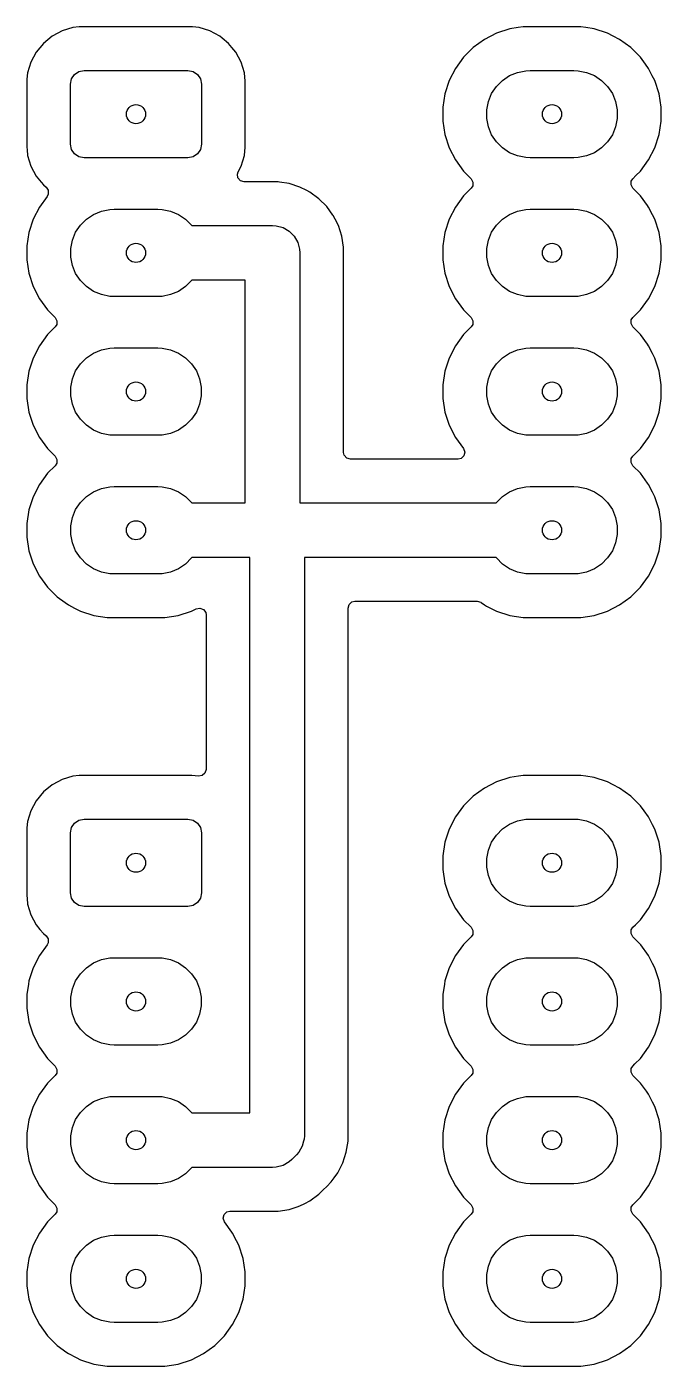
# Model space of a CAD drawing. Extents: x 20 to 124, y -124 to -20.
# Drawn here: x 58.4 to 70.03, y -81.13 to -56.6 of the extents above; entities that cross this region are included whole.
import ezdxf

# ---------------------------------------------------------------- set-up
doc = ezdxf.new("R2010")
doc.units = 0
doc.layers.add('BLACK', color=7, linetype='CONTINUOUS')
doc.layers.add('WHITE', color=7, linetype='CONTINUOUS')

msp = doc.modelspace()

# ---------------------------------------------------------------- linework, layer by layer
at = {"layer": 'BLACK', "linetype": 'CONTINUOUS'}
for p, q in [((59.249067, -56.617199), (59.051043, -56.677269)), ((59.365298, -56.605751), (59.249067, -56.617199)), ((59.403392, -56.602), (59.365298, -56.605751)), ((61.406608, -56.602), (59.403392, -56.602)), ((61.441805, -56.605466), (61.406608, -56.602)), ((61.560934, -56.617199), (61.441805, -56.605466)), ((61.560934, -56.6172), (61.560932, -56.617199)), ((61.560932, -56.617199), (61.560934, -56.617199)), ((61.758954, -56.677268), (61.560934, -56.6172)), ((67.250214, -56.64141), (67.010616, -56.71926)), ((67.403076, -56.617199), (67.250214, -56.64141)), ((67.499038, -56.602), (67.403076, -56.617199)), ((68.550962, -56.602), (67.499038, -56.602)), ((68.64693, -56.6172), (68.550962, -56.602)), ((68.799785, -56.64141), (68.64693, -56.6172)), ((69.039383, -56.71926), (68.799785, -56.64141)), ((58.708589, -56.906089), (58.577317, -57.066047)), ((58.868547, -56.774817), (58.708589, -56.906089)), ((58.868548, -56.774816), (58.868547, -56.774817)), ((58.86855, -56.774815), (58.868548, -56.774816)), ((58.972487, -56.719259), (58.86855, -56.774815)), ((59.051043, -56.677269), (58.972487, -56.719259)), ((61.94145, -56.774815), (61.758954, -56.677268)), ((61.983096, -56.808993), (61.94145, -56.774815)), ((62.10141, -56.906089), (61.983096, -56.808993)), ((62.163462, -56.981701), (62.10141, -56.906089)), ((66.786151, -56.833632), (66.58235, -56.981701)), ((67.010616, -56.71926), (66.786151, -56.833632)), ((69.148418, -56.774817), (69.039383, -56.71926)), ((69.263845, -56.83363), (69.148418, -56.774817)), ((69.263847, -56.833631), (69.263845, -56.83363)), ((69.263848, -56.833632), (69.263847, -56.833631)), ((69.467649, -56.981701), (69.263848, -56.833632)), ((58.577317, -57.066047), (58.479769, -57.248543)), ((62.232685, -57.06605), (62.163462, -56.981701)), ((62.330232, -57.248546), (62.232685, -57.06605)), ((66.582345, -56.981705), (66.404205, -57.159845)), ((66.58235, -56.981701), (66.582345, -56.981705)), ((69.467654, -56.981705), (69.467649, -56.981701)), ((69.645794, -57.159845), (69.467654, -56.981705)), ((58.479769, -57.248543), (58.419699, -57.446567)), ((59.359329, -57.42153), (59.455, -57.4025)), ((59.455, -57.4025), (61.355, -57.4025)), ((61.355, -57.4025), (61.450671, -57.42153)), ((62.3903, -57.446566), (62.330232, -57.248546)), ((66.256132, -57.363651), (66.14176, -57.588116)), ((66.404201, -57.15985), (66.256132, -57.363651)), ((66.404205, -57.159845), (66.404201, -57.15985)), ((67.546586, -57.406352), (67.625, -57.4025)), ((67.625, -57.4025), (68.425, -57.4025)), ((68.425, -57.4025), (68.503414, -57.406352)), ((69.645798, -57.15985), (69.645794, -57.159845)), ((69.73858, -57.287554), (69.645798, -57.15985)), ((69.79387, -57.363655), (69.73858, -57.287554)), ((69.862182, -57.497725), (69.79387, -57.363655)), ((58.408251, -57.562798), (58.4045, -57.600892)), ((58.4045, -57.600892), (58.4045, -58.804108)), ((58.419699, -57.446567), (58.408251, -57.562798)), ((59.205, -57.6525), (59.22403, -57.556829)), ((59.22403, -57.556829), (59.278223, -57.475723)), ((59.278223, -57.475723), (59.359329, -57.42153)), ((61.450671, -57.42153), (61.531777, -57.475723)), ((61.531777, -57.475723), (61.58597, -57.556829)), ((61.58597, -57.556829), (61.605, -57.6525)), ((62.4055, -57.600892), (62.3903, -57.446566)), ((62.4055, -58.804108), (62.4055, -57.600892)), ((66.14176, -57.588116), (66.06391, -57.827714)), ((67.006592, -57.694985), (67.117485, -57.584092)), ((67.117485, -57.584092), (67.247883, -57.496963)), ((67.247883, -57.496963), (67.392772, -57.436948)), ((67.392772, -57.436948), (67.546586, -57.406352)), ((68.503414, -57.406352), (68.657228, -57.436948)), ((68.657228, -57.436948), (68.802117, -57.496963)), ((68.802117, -57.496963), (68.932515, -57.584092)), ((68.932515, -57.584092), (69.043408, -57.694985)), ((69.908239, -57.588116), (69.862182, -57.497725)), ((69.908239, -57.588118), (69.908239, -57.588116)), ((69.908241, -57.588121), (69.908239, -57.588118)), ((69.98609, -57.827715), (69.908241, -57.588121)), ((59.205, -58.7525), (59.205, -57.6525)), ((61.605, -57.6525), (61.605, -58.7525)), ((66.06391, -57.827714), (66.0245, -58.076538)), ((66.859448, -57.970272), (66.919463, -57.825383)), ((66.919463, -57.825383), (67.006592, -57.694985)), ((69.043408, -57.694985), (69.130537, -57.825383)), ((69.130537, -57.825383), (69.190552, -57.970272)), ((70.0255, -58.076538), (69.98609, -57.827715)), ((66.0245, -58.076538), (66.0245, -58.328461)), ((66.828852, -58.124086), (66.859448, -57.970272)), ((66.828852, -58.280914), (66.828852, -58.124086)), ((69.190552, -57.970272), (69.221148, -58.124086)), ((69.221148, -58.124086), (69.221148, -58.280914)), ((70.0255, -58.328462), (70.0255, -58.076538)), ((66.0245, -58.328461), (66.06391, -58.577285)), ((66.859448, -58.434728), (66.828852, -58.280914)), ((69.221148, -58.280914), (69.190552, -58.434728)), ((69.98609, -58.577285), (70.0255, -58.328462)), ((66.06391, -58.577285), (66.14176, -58.816883)), ((66.919463, -58.579617), (66.859448, -58.434728)), ((67.006592, -58.710015), (66.919463, -58.579617)), ((69.130537, -58.579617), (69.043408, -58.710015)), ((69.190552, -58.434728), (69.130537, -58.579617)), ((69.908241, -58.816879), (69.98609, -58.577285)), ((58.4045, -58.804108), (58.409502, -58.854898)), ((58.409502, -58.854898), (58.419699, -58.958432)), ((59.22403, -58.848171), (59.205, -58.7525)), ((59.278223, -58.929277), (59.22403, -58.848171)), ((61.58597, -58.848171), (61.531777, -58.929277)), ((61.605, -58.7525), (61.58597, -58.848171)), ((62.3903, -58.958434), (62.4055, -58.804108)), ((66.14176, -58.816883), (66.256132, -59.041348)), ((67.117485, -58.820908), (67.006592, -58.710015)), ((67.247883, -58.908037), (67.117485, -58.820908)), ((68.932515, -58.820908), (68.802117, -58.908037)), ((69.043408, -58.710015), (68.932515, -58.820908)), ((69.79387, -59.041345), (69.908241, -58.816879)), ((58.419699, -58.958432), (58.4197, -58.958434)), ((58.4197, -58.958434), (58.479768, -59.156454)), ((59.359329, -58.98347), (59.278223, -58.929277)), ((59.455, -59.0025), (59.359329, -58.98347)), ((61.355, -59.0025), (59.455, -59.0025)), ((61.450671, -58.98347), (61.355, -59.0025)), ((61.531777, -58.929277), (61.450671, -58.98347)), ((62.330232, -59.156454), (62.3903, -58.958434)), ((66.256132, -59.041348), (66.404201, -59.245149)), ((67.392772, -58.968052), (67.247883, -58.908037)), ((67.546586, -58.998648), (67.392772, -58.968052)), ((67.625, -59.0025), (67.546586, -58.998648)), ((68.425, -59.0025), (67.625, -59.0025)), ((68.503414, -58.998648), (68.425, -59.0025)), ((68.657228, -58.968052), (68.503414, -58.998648)), ((68.802117, -58.908037), (68.657228, -58.968052)), ((69.645793, -59.245156), (69.79387, -59.041345)), ((58.479768, -59.156454), (58.577315, -59.33895)), ((58.577315, -59.33895), (58.665285, -59.446142)), ((62.261748, -59.300353), (62.275128, -59.259547)), ((62.271692, -59.369511), (62.261748, -59.300353)), ((62.275128, -59.259547), (62.33023, -59.156458)), ((62.33023, -59.156458), (62.330231, -59.156456)), ((62.330231, -59.156456), (62.330232, -59.156454)), ((66.404201, -59.245149), (66.404205, -59.245154)), ((66.404205, -59.245154), (66.54387, -59.384819)), ((69.50613, -59.384819), (69.563, -59.327949)), ((69.563, -59.327949), (69.645793, -59.245156)), ((58.665285, -59.446142), (58.70859, -59.49891)), ((58.70859, -59.49891), (58.757049, -59.53868)), ((58.757049, -59.53868), (58.796383, -59.596426)), ((58.796383, -59.596426), (58.798254, -59.66627)), ((62.317447, -59.422315), (62.271692, -59.369511)), ((62.384486, -59.442), (62.317447, -59.422315)), ((63.009051, -59.442), (62.384486, -59.442)), ((63.009052, -59.442), (63.009051, -59.442)), ((63.035203, -59.446142), (63.009052, -59.442)), ((63.211234, -59.474022), (63.035203, -59.446142)), ((63.405923, -59.537281), (63.211234, -59.474022)), ((63.531353, -59.601191), (63.405923, -59.537281)), ((63.58831, -59.630213), (63.531353, -59.601191)), ((66.54387, -59.560181), (66.404205, -59.699845)), ((66.54387, -59.384819), (66.577355, -59.446142)), ((66.572371, -59.515834), (66.54387, -59.560181)), ((66.577355, -59.446142), (66.572371, -59.515834)), ((69.472645, -59.498858), (69.477629, -59.429166)), ((69.50613, -59.560181), (69.472645, -59.498858)), ((69.477629, -59.429166), (69.50613, -59.384819)), ((69.645794, -59.699845), (69.50613, -59.560181)), ((58.778703, -59.707418), (58.636129, -59.903655)), ((58.798254, -59.66627), (58.778703, -59.707418)), ((63.588312, -59.630214), (63.58831, -59.630213)), ((63.588313, -59.630215), (63.588312, -59.630214)), ((63.753913, -59.750528), (63.588313, -59.630215)), ((63.898671, -59.895286), (63.753913, -59.750528)), ((66.404201, -59.69985), (66.256132, -59.903651)), ((66.404205, -59.699845), (66.404201, -59.69985)), ((69.645798, -59.69985), (69.645794, -59.699845)), ((69.774952, -59.877617), (69.645798, -59.69985)), ((58.636129, -59.903655), (58.52176, -60.128116)), ((59.497485, -60.124092), (59.627883, -60.036963)), ((59.627883, -60.036963), (59.772772, -59.976948)), ((59.772772, -59.976948), (59.926586, -59.946352)), ((59.926586, -59.946352), (60.005, -59.9425)), ((60.005, -59.9425), (60.805, -59.9425)), ((60.805, -59.9425), (60.883414, -59.946352)), ((60.883414, -59.946352), (61.037228, -59.976948)), ((61.037228, -59.976948), (61.182117, -60.036963)), ((61.182117, -60.036963), (61.312515, -60.124092)), ((64.011256, -60.050249), (63.898671, -59.895286)), ((64.018987, -60.06089), (64.011256, -60.050249)), ((64.05324, -60.128116), (64.018987, -60.06089)), ((66.256132, -59.903651), (66.14176, -60.128116)), ((67.117485, -60.124092), (67.247883, -60.036963)), ((67.247883, -60.036963), (67.392772, -59.976948)), ((67.392772, -59.976948), (67.546586, -59.946352)), ((67.546586, -59.946352), (67.625, -59.9425)), ((67.625, -59.9425), (68.425, -59.9425)), ((68.425, -59.9425), (68.503414, -59.946352)), ((68.503414, -59.946352), (68.657228, -59.976948)), ((68.657228, -59.976948), (68.802117, -60.036963)), ((68.802117, -60.036963), (68.932515, -60.124092)), ((69.79387, -59.903655), (69.774952, -59.877617)), ((69.866747, -60.046684), (69.79387, -59.903655)), ((69.908239, -60.128116), (69.866747, -60.046684)), ((58.52176, -60.128116), (58.44391, -60.367714)), ((59.299463, -60.365383), (59.386592, -60.234985)), ((59.386592, -60.234985), (59.497485, -60.124092)), ((61.312515, -60.124092), (61.423408, -60.234985)), ((61.423408, -60.234985), (61.428429, -60.2425)), ((61.428429, -60.2425), (62.9067, -60.2425)), ((62.9067, -60.2425), (62.971963, -60.246778)), ((62.971963, -60.246778), (63.098042, -60.28056)), ((63.098042, -60.28056), (63.211081, -60.345823)), ((63.211081, -60.345823), (63.303377, -60.438119)), ((64.111918, -60.243276), (64.05324, -60.128116)), ((64.175177, -60.437965), (64.111918, -60.243276)), ((66.14176, -60.128116), (66.06391, -60.367714)), ((66.919463, -60.365383), (67.006592, -60.234985)), ((67.006592, -60.234985), (67.117485, -60.124092)), ((68.932515, -60.124092), (69.043408, -60.234985)), ((69.043408, -60.234985), (69.130537, -60.365383)), ((69.908239, -60.128118), (69.908239, -60.128116)), ((69.908241, -60.128121), (69.908239, -60.128118)), ((69.98609, -60.367715), (69.908241, -60.128121)), ((58.44391, -60.367714), (58.4045, -60.616538)), ((59.208852, -60.664086), (59.239448, -60.510272)), ((59.239448, -60.510272), (59.299463, -60.365383)), ((63.303377, -60.438119), (63.36864, -60.551158)), ((63.36864, -60.551158), (63.402422, -60.677237)), ((64.2072, -60.640148), (64.175177, -60.437965)), ((66.06391, -60.367714), (66.0245, -60.616538)), ((66.828852, -60.664086), (66.859448, -60.510272)), ((66.859448, -60.510272), (66.919463, -60.365383)), ((69.130537, -60.365383), (69.190552, -60.510272)), ((69.190552, -60.510272), (69.221148, -60.664086)), ((70.0255, -60.616538), (69.98609, -60.367715)), ((58.4045, -60.616538), (58.4045, -60.868461)), ((59.208852, -60.820914), (59.208852, -60.664086)), ((59.239448, -60.974728), (59.208852, -60.820914)), ((63.402422, -60.677237), (63.4067, -60.7425)), ((63.4067, -60.7425), (63.4067, -65.3225)), ((64.2072, -64.398), (64.2072, -60.640148)), ((66.0245, -60.616538), (66.0245, -60.868461)), ((66.828852, -60.820914), (66.828852, -60.664086)), ((66.859448, -60.974728), (66.828852, -60.820914)), ((69.221148, -60.820914), (69.190552, -60.974728)), ((69.221148, -60.664086), (69.221148, -60.820914)), ((70.0255, -60.868462), (70.0255, -60.616538)), ((58.4045, -60.868461), (58.44391, -61.117285)), ((59.299463, -61.119617), (59.239448, -60.974728)), ((66.0245, -60.868461), (66.06391, -61.117285)), ((66.919463, -61.119617), (66.859448, -60.974728)), ((69.190552, -60.974728), (69.130537, -61.119617)), ((69.98609, -61.117285), (70.0255, -60.868462)), ((58.44391, -61.117285), (58.52176, -61.356883)), ((59.386592, -61.250015), (59.299463, -61.119617)), ((59.497485, -61.360908), (59.386592, -61.250015)), ((61.423408, -61.250015), (61.312515, -61.360908)), ((61.428429, -61.2425), (61.423408, -61.250015)), ((62.4067, -61.2425), (61.428429, -61.2425)), ((62.4067, -65.3225), (62.4067, -61.2425)), ((66.06391, -61.117285), (66.14176, -61.356883)), ((67.006592, -61.250015), (66.919463, -61.119617)), ((67.117485, -61.360908), (67.006592, -61.250015)), ((69.043408, -61.250015), (68.932515, -61.360908)), ((69.130537, -61.119617), (69.043408, -61.250015)), ((69.908241, -61.356879), (69.98609, -61.117285)), ((58.52176, -61.356883), (58.636132, -61.581348)), ((59.627883, -61.448037), (59.497485, -61.360908)), ((59.772772, -61.508052), (59.627883, -61.448037)), ((59.926586, -61.538648), (59.772772, -61.508052)), ((60.005, -61.5425), (59.926586, -61.538648)), ((60.805, -61.5425), (60.005, -61.5425)), ((60.883414, -61.538648), (60.805, -61.5425)), ((61.037228, -61.508052), (60.883414, -61.538648)), ((61.182117, -61.448037), (61.037228, -61.508052)), ((61.312515, -61.360908), (61.182117, -61.448037)), ((66.14176, -61.356883), (66.256132, -61.581348)), ((67.247883, -61.448037), (67.117485, -61.360908)), ((67.392772, -61.508052), (67.247883, -61.448037)), ((67.546586, -61.538648), (67.392772, -61.508052)), ((67.625, -61.5425), (67.546586, -61.538648)), ((68.425, -61.5425), (67.625, -61.5425)), ((68.503414, -61.538648), (68.425, -61.5425)), ((68.657228, -61.508052), (68.503414, -61.538648)), ((68.802117, -61.448037), (68.657228, -61.508052)), ((68.932515, -61.360908), (68.802117, -61.448037)), ((69.79387, -61.581345), (69.908241, -61.356879)), ((58.636132, -61.581348), (58.784201, -61.785149)), ((58.784201, -61.785149), (58.784205, -61.785154)), ((58.784205, -61.785154), (58.92387, -61.924819)), ((66.256132, -61.581348), (66.404201, -61.785149)), ((66.404201, -61.785149), (66.404205, -61.785154)), ((66.404205, -61.785154), (66.54387, -61.924819)), ((69.50613, -61.924819), (69.645793, -61.785156)), ((69.645793, -61.785156), (69.79387, -61.581345)), ((58.92387, -61.924819), (58.957355, -61.986142)), ((58.952371, -62.055834), (58.92387, -62.100181)), ((58.957355, -61.986142), (58.952371, -62.055834)), ((66.54387, -61.924819), (66.577355, -61.986142)), ((66.572371, -62.055834), (66.54387, -62.100181)), ((66.577355, -61.986142), (66.572371, -62.055834)), ((69.472645, -62.038858), (69.477629, -61.969166)), ((69.50613, -62.100181), (69.472645, -62.038858)), ((69.477629, -61.969166), (69.50613, -61.924819)), ((58.784201, -62.23985), (58.636132, -62.443651)), ((58.784205, -62.239845), (58.784201, -62.23985)), ((58.92387, -62.100181), (58.784205, -62.239845)), ((66.404201, -62.23985), (66.256132, -62.443651)), ((66.404205, -62.239845), (66.404201, -62.23985)), ((66.54387, -62.100181), (66.404205, -62.239845)), ((69.645794, -62.239845), (69.50613, -62.100181)), ((69.645798, -62.23985), (69.645794, -62.239845)), ((69.774952, -62.417617), (69.645798, -62.23985)), ((58.636132, -62.443651), (58.52176, -62.668116)), ((59.627883, -62.576963), (59.772772, -62.516948)), ((59.772772, -62.516948), (59.926586, -62.486352)), ((59.926586, -62.486352), (60.005, -62.4825)), ((60.005, -62.4825), (60.805, -62.4825)), ((60.805, -62.4825), (60.883414, -62.486352)), ((60.883414, -62.486352), (61.037228, -62.516948)), ((61.037228, -62.516948), (61.182117, -62.576963)), ((66.256132, -62.443651), (66.14176, -62.668116)), ((67.247883, -62.576963), (67.392772, -62.516948)), ((67.392772, -62.516948), (67.546586, -62.486352)), ((67.546586, -62.486352), (67.625, -62.4825)), ((67.625, -62.4825), (68.425, -62.4825)), ((68.425, -62.4825), (68.503414, -62.486352)), ((68.503414, -62.486352), (68.657228, -62.516948)), ((68.657228, -62.516948), (68.802117, -62.576963)), ((69.79387, -62.443655), (69.774952, -62.417617)), ((69.866747, -62.586684), (69.79387, -62.443655)), ((58.52176, -62.668116), (58.44391, -62.907714)), ((59.299463, -62.905383), (59.386592, -62.774985)), ((59.386592, -62.774985), (59.497485, -62.664092)), ((59.497485, -62.664092), (59.627883, -62.576963)), ((61.182117, -62.576963), (61.312515, -62.664092)), ((61.312515, -62.664092), (61.423408, -62.774985)), ((61.423408, -62.774985), (61.510537, -62.905383)), ((66.14176, -62.668116), (66.06391, -62.907714)), ((66.919463, -62.905383), (67.006592, -62.774985)), ((67.006592, -62.774985), (67.117485, -62.664092)), ((67.117485, -62.664092), (67.247883, -62.576963)), ((68.802117, -62.576963), (68.932515, -62.664092)), ((68.932515, -62.664092), (69.043408, -62.774985)), ((69.043408, -62.774985), (69.130537, -62.905383)), ((69.908239, -62.668116), (69.866747, -62.586684)), ((69.908239, -62.668118), (69.908239, -62.668116)), ((69.908241, -62.668121), (69.908239, -62.668118)), ((69.98609, -62.907715), (69.908241, -62.668121)), ((58.44391, -62.907714), (58.4045, -63.156538)), ((59.239448, -63.050272), (59.299463, -62.905383)), ((61.510537, -62.905383), (61.570552, -63.050272)), ((66.06391, -62.907714), (66.0245, -63.156538)), ((66.859448, -63.050272), (66.919463, -62.905383)), ((69.130537, -62.905383), (69.190552, -63.050272)), ((70.0255, -63.156538), (69.98609, -62.907715)), ((58.4045, -63.156538), (58.4045, -63.408461)), ((59.208852, -63.204086), (59.239448, -63.050272)), ((59.208852, -63.360914), (59.208852, -63.204086)), ((61.570552, -63.050272), (61.601148, -63.204086)), ((61.601148, -63.204086), (61.601148, -63.360914)), ((66.0245, -63.156538), (66.0245, -63.408461)), ((66.828852, -63.204086), (66.859448, -63.050272)), ((66.828852, -63.360914), (66.828852, -63.204086)), ((69.190552, -63.050272), (69.221148, -63.204086)), ((69.221148, -63.204086), (69.221148, -63.360914)), ((70.0255, -63.408462), (70.0255, -63.156538)), ((58.4045, -63.408461), (58.44391, -63.657285)), ((59.239448, -63.514728), (59.208852, -63.360914)), ((59.299463, -63.659617), (59.239448, -63.514728)), ((61.570552, -63.514728), (61.510537, -63.659617)), ((61.601148, -63.360914), (61.570552, -63.514728)), ((66.0245, -63.408461), (66.06391, -63.657285)), ((66.859448, -63.514728), (66.828852, -63.360914)), ((66.919463, -63.659617), (66.859448, -63.514728)), ((69.190552, -63.514728), (69.130537, -63.659617)), ((69.221148, -63.360914), (69.190552, -63.514728)), ((69.98609, -63.657285), (70.0255, -63.408462)), ((58.44391, -63.657285), (58.52176, -63.896883)), ((59.386592, -63.790015), (59.299463, -63.659617)), ((61.510537, -63.659617), (61.423408, -63.790015)), ((66.06391, -63.657285), (66.14176, -63.896883)), ((67.006592, -63.790015), (66.919463, -63.659617)), ((69.130537, -63.659617), (69.043408, -63.790015)), ((69.908241, -63.896879), (69.98609, -63.657285)), ((58.52176, -63.896883), (58.636132, -64.121348)), ((59.497485, -63.900908), (59.386592, -63.790015)), ((59.627883, -63.988037), (59.497485, -63.900908)), ((59.772772, -64.048052), (59.627883, -63.988037)), ((61.182117, -63.988037), (61.037228, -64.048052)), ((61.312515, -63.900908), (61.182117, -63.988037)), ((61.423408, -63.790015), (61.312515, -63.900908)), ((66.14176, -63.896883), (66.256132, -64.121348)), ((67.117485, -63.900908), (67.006592, -63.790015)), ((67.247883, -63.988037), (67.117485, -63.900908)), ((67.392772, -64.048052), (67.247883, -63.988037)), ((68.802117, -63.988037), (68.657228, -64.048052)), ((68.932515, -63.900908), (68.802117, -63.988037)), ((69.043408, -63.790015), (68.932515, -63.900908)), ((69.79387, -64.121345), (69.908241, -63.896879)), ((58.636132, -64.121348), (58.784201, -64.325149)), ((59.926586, -64.078648), (59.772772, -64.048052)), ((60.005, -64.0825), (59.926586, -64.078648)), ((60.805, -64.0825), (60.005, -64.0825)), ((60.883414, -64.078648), (60.805, -64.0825)), ((61.037228, -64.048052), (60.883414, -64.078648)), ((66.256132, -64.121348), (66.404176, -64.325115)), ((67.546586, -64.078648), (67.392772, -64.048052)), ((67.625, -64.0825), (67.546586, -64.078648)), ((68.425, -64.0825), (67.625, -64.0825)), ((68.503414, -64.078648), (68.425, -64.0825)), ((68.657228, -64.048052), (68.503414, -64.078648)), ((69.645793, -64.325156), (69.79387, -64.121345)), ((58.784201, -64.325149), (58.784205, -64.325154)), ((58.784205, -64.325154), (58.92387, -64.464819)), ((58.92387, -64.464819), (58.957355, -64.526142)), ((64.218406, -64.449511), (64.2072, -64.398)), ((64.264161, -64.502315), (64.218406, -64.449511)), ((64.3312, -64.522), (64.264161, -64.502315)), ((66.361724, -64.50767), (66.303858, -64.522)), ((66.41183, -64.458975), (66.361724, -64.50767)), ((66.404176, -64.325115), (66.427656, -64.390921)), ((66.427656, -64.390921), (66.41183, -64.458975)), ((69.472645, -64.578858), (69.477629, -64.509166)), ((69.477629, -64.509166), (69.50613, -64.464819)), ((69.50613, -64.464819), (69.572949, -64.398)), ((69.572949, -64.398), (69.645793, -64.325156)), ((58.92387, -64.640181), (58.784205, -64.779845)), ((58.952371, -64.595834), (58.92387, -64.640181)), ((58.957355, -64.526142), (58.952371, -64.595834)), ((66.303858, -64.522), (64.3312, -64.522)), ((69.50613, -64.640181), (69.472645, -64.578858)), ((69.645794, -64.779845), (69.50613, -64.640181)), ((58.636132, -64.983651), (58.52176, -65.208116)), ((58.784201, -64.77985), (58.636132, -64.983651)), ((58.784205, -64.779845), (58.784201, -64.77985)), ((69.645798, -64.77985), (69.645794, -64.779845)), ((69.774952, -64.957617), (69.645798, -64.77985)), ((69.79387, -64.983655), (69.774952, -64.957617)), ((69.866747, -65.126684), (69.79387, -64.983655)), ((58.52176, -65.208116), (58.44391, -65.447714)), ((59.386592, -65.314985), (59.497485, -65.204092)), ((59.497485, -65.204092), (59.627883, -65.116963)), ((59.627883, -65.116963), (59.772772, -65.056948)), ((59.772772, -65.056948), (59.926586, -65.026352)), ((59.926586, -65.026352), (60.005, -65.0225)), ((60.005, -65.0225), (60.805, -65.0225)), ((60.805, -65.0225), (60.883414, -65.026352)), ((60.883414, -65.026352), (61.037228, -65.056948)), ((61.037228, -65.056948), (61.182117, -65.116963)), ((61.182117, -65.116963), (61.312515, -65.204092)), ((61.312515, -65.204092), (61.423408, -65.314985)), ((67.006592, -65.314985), (67.117485, -65.204092)), ((67.117485, -65.204092), (67.247883, -65.116963)), ((67.247883, -65.116963), (67.392772, -65.056948)), ((67.392772, -65.056948), (67.546586, -65.026352)), ((67.546586, -65.026352), (67.625, -65.0225)), ((67.625, -65.0225), (68.425, -65.0225)), ((68.425, -65.0225), (68.503414, -65.026352)), ((68.503414, -65.026352), (68.657228, -65.056948)), ((68.657228, -65.056948), (68.802117, -65.116963)), ((68.802117, -65.116963), (68.932515, -65.204092)), ((68.932515, -65.204092), (69.043408, -65.314985)), ((69.908239, -65.208116), (69.866747, -65.126684)), ((69.908239, -65.208118), (69.908239, -65.208116)), ((69.908241, -65.208121), (69.908239, -65.208118)), ((69.98609, -65.447715), (69.908241, -65.208121)), ((58.44391, -65.447714), (58.4045, -65.696538)), ((59.239448, -65.590272), (59.299463, -65.445383)), ((59.299463, -65.445383), (59.386592, -65.314985)), ((61.423408, -65.314985), (61.428429, -65.3225)), ((61.428429, -65.3225), (62.4067, -65.3225)), ((63.4067, -65.3225), (66.7742, -65.3225)), ((66.7742, -65.3225), (67.001571, -65.3225)), ((67.001571, -65.3225), (67.006592, -65.314985)), ((69.043408, -65.314985), (69.130537, -65.445383)), ((69.130537, -65.445383), (69.190552, -65.590272)), ((70.0255, -65.696538), (69.98609, -65.447715)), ((58.4045, -65.696538), (58.4045, -65.948461)), ((59.208852, -65.744086), (59.239448, -65.590272)), ((69.190552, -65.590272), (69.221148, -65.744086)), ((70.0255, -65.948462), (70.0255, -65.696538)), ((58.4045, -65.948461), (58.44391, -66.197285)), ((59.208852, -65.900914), (59.208852, -65.744086)), ((59.239448, -66.054728), (59.208852, -65.900914)), ((69.221148, -65.900914), (69.190552, -66.054728)), ((69.221148, -65.744086), (69.221148, -65.900914)), ((69.98609, -66.197285), (70.0255, -65.948462)), ((58.44391, -66.197285), (58.52176, -66.436883)), ((59.299463, -66.199617), (59.239448, -66.054728)), ((59.386592, -66.330015), (59.299463, -66.199617)), ((69.130537, -66.199617), (69.043408, -66.330015)), ((69.190552, -66.054728), (69.130537, -66.199617)), ((69.908241, -66.436879), (69.98609, -66.197285)), ((58.52176, -66.436883), (58.636132, -66.661348)), ((59.497485, -66.440908), (59.386592, -66.330015)), ((59.627883, -66.528037), (59.497485, -66.440908)), ((61.312515, -66.440908), (61.182117, -66.528037)), ((61.423408, -66.330015), (61.312515, -66.440908)), ((61.428429, -66.3225), (61.423408, -66.330015)), ((62.4885, -66.3225), (61.428429, -66.3225)), ((62.4885, -76.4925), (62.4885, -66.3225)), ((66.7742, -66.3225), (63.4885, -66.3225)), ((63.4885, -66.3225), (63.4885, -76.9107)), ((67.001571, -66.3225), (66.7742, -66.3225)), ((67.006592, -66.330015), (67.001571, -66.3225)), ((67.117485, -66.440908), (67.006592, -66.330015)), ((67.247883, -66.528037), (67.117485, -66.440908)), ((68.932515, -66.440908), (68.802117, -66.528037)), ((69.043408, -66.330015), (68.932515, -66.440908)), ((69.79387, -66.661345), (69.908241, -66.436879)), ((58.636132, -66.661348), (58.784201, -66.865149)), ((59.772772, -66.588052), (59.627883, -66.528037)), ((59.926586, -66.618648), (59.772772, -66.588052)), ((60.005, -66.6225), (59.926586, -66.618648)), ((60.805, -66.6225), (60.005, -66.6225)), ((60.883414, -66.618648), (60.805, -66.6225)), ((61.037228, -66.588052), (60.883414, -66.618648)), ((61.182117, -66.528037), (61.037228, -66.588052)), ((67.392772, -66.588052), (67.247883, -66.528037)), ((67.546586, -66.618648), (67.392772, -66.588052)), ((67.625, -66.6225), (67.546586, -66.618648)), ((68.425, -66.6225), (67.625, -66.6225)), ((68.503414, -66.618648), (68.425, -66.6225)), ((68.657228, -66.588052), (68.503414, -66.618648)), ((68.802117, -66.528037), (68.657228, -66.588052)), ((69.645793, -66.865156), (69.79387, -66.661345)), ((58.784201, -66.865149), (58.784205, -66.865154)), ((58.784205, -66.865154), (58.962345, -67.043294)), ((69.467656, -67.043293), (69.645793, -66.865156)), ((58.962345, -67.043294), (58.96235, -67.043298)), ((58.96235, -67.043298), (59.104647, -67.146682)), ((59.104647, -67.146682), (59.166155, -67.19137)), ((59.166155, -67.19137), (59.276984, -67.24784)), ((64.289, -67.247), (64.308685, -67.179961)), ((64.308685, -67.179961), (64.361489, -67.134206)), ((64.361489, -67.134206), (64.413, -67.123)), ((64.413, -67.123), (66.651762, -67.123)), ((66.651762, -67.123), (66.718801, -67.142685)), ((66.718801, -67.142685), (66.724637, -67.146675)), ((66.724637, -67.146675), (66.786155, -67.19137)), ((66.786155, -67.19137), (66.8238, -67.210551)), ((66.8238, -67.210551), (67.010616, -67.305739)), ((69.039379, -67.305741), (69.263845, -67.19137)), ((69.263845, -67.19137), (69.467656, -67.043293)), ((59.276984, -67.24784), (59.390616, -67.305739)), ((59.390616, -67.305739), (59.390618, -67.305739)), ((59.390618, -67.305739), (59.390621, -67.305741)), ((59.390621, -67.305741), (59.630215, -67.38359)), ((59.630215, -67.38359), (59.879038, -67.423)), ((59.879038, -67.423), (59.879039, -67.423)), ((59.879039, -67.423), (60.930961, -67.423)), ((60.930961, -67.423), (60.930962, -67.423)), ((60.930962, -67.423), (61.179785, -67.38359)), ((61.179785, -67.38359), (61.419379, -67.305741)), ((61.419379, -67.305741), (61.507704, -67.260736)), ((61.507704, -67.260736), (61.576374, -67.24784)), ((61.576374, -67.24784), (61.641114, -67.274116)), ((61.641114, -67.274116), (61.681372, -67.331222)), ((61.681372, -67.331222), (61.688, -67.371221)), ((61.688, -67.371221), (61.688, -70.202901)), ((64.289, -71.786538), (64.289, -67.247)), ((67.010616, -67.305739), (67.010618, -67.305739)), ((67.010618, -67.305739), (67.010621, -67.305741)), ((67.010621, -67.305741), (67.250215, -67.38359)), ((67.250215, -67.38359), (67.499038, -67.423)), ((67.499038, -67.423), (67.499039, -67.423)), ((67.499039, -67.423), (68.550961, -67.423)), ((68.550961, -67.423), (68.550962, -67.423)), ((68.550962, -67.423), (68.799785, -67.38359)), ((68.799785, -67.38359), (69.039379, -67.305741)), ((59.051043, -70.387269), (58.972487, -70.429259)), ((59.249067, -70.327199), (59.051043, -70.387269)), ((59.365877, -70.315695), (59.249067, -70.327199)), ((59.403392, -70.312), (59.365877, -70.315695)), ((61.406608, -70.312), (59.403392, -70.312)), ((61.430589, -70.314362), (61.406608, -70.312)), ((61.551847, -70.326304), (61.430589, -70.314362)), ((61.615511, -70.315695), (61.551847, -70.326304)), ((61.668315, -70.26994), (61.615511, -70.315695)), ((61.688, -70.202901), (61.668315, -70.26994)), ((67.250214, -70.35141), (67.010616, -70.42926)), ((67.408727, -70.326304), (67.250214, -70.35141)), ((67.499038, -70.312), (67.408727, -70.326304)), ((68.550962, -70.312), (67.499038, -70.312)), ((68.64693, -70.3272), (68.550962, -70.312)), ((68.799785, -70.35141), (68.64693, -70.3272)), ((69.039383, -70.42926), (68.799785, -70.35141)), ((58.708589, -70.616089), (58.577317, -70.776047)), ((58.868547, -70.484817), (58.708589, -70.616089)), ((58.868548, -70.484816), (58.868547, -70.484817)), ((58.86855, -70.484815), (58.868548, -70.484816)), ((58.972487, -70.429259), (58.86855, -70.484815)), ((66.786151, -70.543632), (66.58235, -70.691701)), ((67.010616, -70.42926), (66.786151, -70.543632)), ((69.148418, -70.484817), (69.039383, -70.42926)), ((69.263845, -70.54363), (69.148418, -70.484817)), ((69.263847, -70.543631), (69.263845, -70.54363)), ((69.263848, -70.543632), (69.263847, -70.543631)), ((69.467649, -70.691701), (69.263848, -70.543632)), ((58.577317, -70.776047), (58.479769, -70.958543)), ((66.404201, -70.86985), (66.256132, -71.073651)), ((66.404205, -70.869845), (66.404201, -70.86985)), ((66.582345, -70.691705), (66.404205, -70.869845)), ((66.58235, -70.691701), (66.582345, -70.691705)), ((69.467654, -70.691705), (69.467649, -70.691701)), ((69.645794, -70.869845), (69.467654, -70.691705)), ((69.645798, -70.86985), (69.645794, -70.869845)), ((69.710239, -70.958546), (69.645798, -70.86985)), ((58.479769, -70.958543), (58.419699, -71.156567)), ((59.278223, -71.185723), (59.359329, -71.13153)), ((59.359329, -71.13153), (59.455, -71.1125)), ((59.455, -71.1125), (61.355, -71.1125)), ((61.355, -71.1125), (61.450671, -71.13153)), ((61.450671, -71.13153), (61.531777, -71.185723)), ((66.256132, -71.073651), (66.14176, -71.298116)), ((67.392772, -71.146948), (67.546586, -71.116352)), ((67.546586, -71.116352), (67.625, -71.1125)), ((67.625, -71.1125), (68.425, -71.1125)), ((68.425, -71.1125), (68.503414, -71.116352)), ((68.503414, -71.116352), (68.657228, -71.146948)), ((69.79387, -71.073655), (69.710239, -70.958546)), ((69.866747, -71.216684), (69.79387, -71.073655)), ((58.408251, -71.272798), (58.4045, -71.310892)), ((58.4045, -71.310892), (58.4045, -72.514108)), ((58.419699, -71.156567), (58.408251, -71.272798)), ((59.205, -71.3625), (59.22403, -71.266829)), ((59.205, -72.4625), (59.205, -71.3625)), ((59.22403, -71.266829), (59.278223, -71.185723)), ((61.531777, -71.185723), (61.58597, -71.266829)), ((61.58597, -71.266829), (61.605, -71.3625)), ((61.605, -71.3625), (61.605, -72.4625)), ((66.14176, -71.298116), (66.06391, -71.537714)), ((67.006592, -71.404985), (67.117485, -71.294092)), ((67.117485, -71.294092), (67.247883, -71.206963)), ((67.247883, -71.206963), (67.392772, -71.146948)), ((68.657228, -71.146948), (68.802117, -71.206963)), ((68.802117, -71.206963), (68.932515, -71.294092)), ((68.932515, -71.294092), (69.043408, -71.404985)), ((69.908239, -71.298116), (69.866747, -71.216684)), ((69.908239, -71.298118), (69.908239, -71.298116)), ((69.908241, -71.298121), (69.908239, -71.298118)), ((69.98609, -71.537715), (69.908241, -71.298121)), ((66.06391, -71.537714), (66.0245, -71.786538)), ((66.859448, -71.680272), (66.919463, -71.535383)), ((66.919463, -71.535383), (67.006592, -71.404985)), ((69.043408, -71.404985), (69.130537, -71.535383)), ((69.130537, -71.535383), (69.190552, -71.680272)), ((70.0255, -71.786538), (69.98609, -71.537715)), ((64.289, -76.808348), (64.289, -71.786538)), ((66.0245, -71.786538), (66.0245, -72.038461)), ((66.828852, -71.834086), (66.859448, -71.680272)), ((66.828852, -71.990914), (66.828852, -71.834086)), ((69.190552, -71.680272), (69.221148, -71.834086)), ((69.221148, -71.834086), (69.221148, -71.990914)), ((70.0255, -72.038462), (70.0255, -71.786538)), ((66.0245, -72.038461), (66.06391, -72.287285)), ((66.859448, -72.144728), (66.828852, -71.990914)), ((69.221148, -71.990914), (69.190552, -72.144728)), ((69.98609, -72.287285), (70.0255, -72.038462)), ((66.06391, -72.287285), (66.14176, -72.526883)), ((66.919463, -72.289617), (66.859448, -72.144728)), ((67.006592, -72.420015), (66.919463, -72.289617)), ((69.130537, -72.289617), (69.043408, -72.420015)), ((69.190552, -72.144728), (69.130537, -72.289617)), ((69.908241, -72.526879), (69.98609, -72.287285)), ((58.4045, -72.514108), (58.409502, -72.564898)), ((58.409502, -72.564898), (58.419699, -72.668432)), ((59.22403, -72.558171), (59.205, -72.4625)), ((59.278223, -72.639277), (59.22403, -72.558171)), ((61.58597, -72.558171), (61.531777, -72.639277)), ((61.605, -72.4625), (61.58597, -72.558171)), ((66.14176, -72.526883), (66.256132, -72.751348)), ((67.117485, -72.530908), (67.006592, -72.420015)), ((67.247883, -72.618037), (67.117485, -72.530908)), ((68.932515, -72.530908), (68.802117, -72.618037)), ((69.043408, -72.420015), (68.932515, -72.530908)), ((69.79387, -72.751345), (69.908241, -72.526879)), ((58.419699, -72.668432), (58.4197, -72.668434)), ((58.4197, -72.668434), (58.479768, -72.866454)), ((59.359329, -72.69347), (59.278223, -72.639277)), ((59.455, -72.7125), (59.359329, -72.69347)), ((61.355, -72.7125), (59.455, -72.7125)), ((61.450671, -72.69347), (61.355, -72.7125)), ((61.531777, -72.639277), (61.450671, -72.69347)), ((66.256132, -72.751348), (66.404201, -72.955149)), ((67.392772, -72.678052), (67.247883, -72.618037)), ((67.546586, -72.708648), (67.392772, -72.678052)), ((67.625, -72.7125), (67.546586, -72.708648)), ((68.425, -72.7125), (67.625, -72.7125)), ((68.503414, -72.708648), (68.425, -72.7125)), ((68.657228, -72.678052), (68.503414, -72.708648)), ((68.802117, -72.618037), (68.657228, -72.678052)), ((69.645793, -72.955156), (69.79387, -72.751345)), ((58.479768, -72.866454), (58.577315, -73.04895)), ((58.577315, -73.04895), (58.646533, -73.133293)), ((66.404201, -72.955149), (66.404205, -72.955154)), ((66.404205, -72.955154), (66.54387, -73.094819)), ((66.54387, -73.094819), (66.577355, -73.156142)), ((69.477629, -73.139166), (69.50613, -73.094819)), ((69.50613, -73.094819), (69.551999, -73.04895)), ((69.551999, -73.04895), (69.645793, -72.955156)), ((58.646533, -73.133293), (58.70859, -73.20891)), ((58.70859, -73.20891), (58.757049, -73.24868)), ((58.757049, -73.24868), (58.796383, -73.306426)), ((58.796383, -73.306426), (58.798254, -73.37627)), ((66.54387, -73.270181), (66.404205, -73.409845)), ((66.572371, -73.225834), (66.54387, -73.270181)), ((66.577355, -73.156142), (66.572371, -73.225834)), ((69.472645, -73.208858), (69.477629, -73.139166)), ((69.50613, -73.270181), (69.472645, -73.208858)), ((69.645794, -73.409845), (69.50613, -73.270181)), ((58.778703, -73.417418), (58.636129, -73.613655)), ((58.798254, -73.37627), (58.778703, -73.417418)), ((66.404201, -73.40985), (66.256132, -73.613651)), ((66.404205, -73.409845), (66.404201, -73.40985)), ((69.645798, -73.40985), (69.645794, -73.409845)), ((69.651296, -73.417418), (69.645798, -73.40985)), ((69.79387, -73.613655), (69.651296, -73.417418)), ((58.52176, -73.838116), (58.44391, -74.077714)), ((58.636129, -73.613655), (58.52176, -73.838116)), ((59.386592, -73.944985), (59.497485, -73.834092)), ((59.497485, -73.834092), (59.627883, -73.746963)), ((59.627883, -73.746963), (59.772772, -73.686948)), ((59.772772, -73.686948), (59.926586, -73.656352)), ((59.926586, -73.656352), (60.005, -73.6525)), ((60.005, -73.6525), (60.805, -73.6525)), ((60.805, -73.6525), (60.883414, -73.656352)), ((60.883414, -73.656352), (61.037228, -73.686948)), ((61.037228, -73.686948), (61.182117, -73.746963)), ((61.182117, -73.746963), (61.312515, -73.834092)), ((61.312515, -73.834092), (61.423408, -73.944985)), ((66.14176, -73.838116), (66.06391, -74.077714)), ((66.256132, -73.613651), (66.14176, -73.838116)), ((67.006592, -73.944985), (67.117485, -73.834092)), ((67.117485, -73.834092), (67.247883, -73.746963)), ((67.247883, -73.746963), (67.392772, -73.686948)), ((67.392772, -73.686948), (67.546586, -73.656352)), ((67.546586, -73.656352), (67.625, -73.6525)), ((67.625, -73.6525), (68.425, -73.6525)), ((68.425, -73.6525), (68.503414, -73.656352)), ((68.503414, -73.656352), (68.657228, -73.686948)), ((68.657228, -73.686948), (68.802117, -73.746963)), ((68.802117, -73.746963), (68.932515, -73.834092)), ((68.932515, -73.834092), (69.043408, -73.944985)), ((69.866747, -73.756684), (69.79387, -73.613655)), ((69.908239, -73.838116), (69.866747, -73.756684)), ((69.908239, -73.838118), (69.908239, -73.838116)), ((69.908241, -73.838121), (69.908239, -73.838118)), ((69.98609, -74.077715), (69.908241, -73.838121)), ((58.44391, -74.077714), (58.434971, -74.134155)), ((59.239448, -74.220272), (59.299463, -74.075383)), ((59.299463, -74.075383), (59.386592, -73.944985)), ((61.423408, -73.944985), (61.510537, -74.075383)), ((61.510537, -74.075383), (61.570552, -74.220272)), ((66.06391, -74.077714), (66.054971, -74.134155)), ((66.859448, -74.220272), (66.919463, -74.075383)), ((66.919463, -74.075383), (67.006592, -73.944985)), ((69.043408, -73.944985), (69.130537, -74.075383)), ((69.130537, -74.075383), (69.190552, -74.220272)), ((70.0255, -74.326538), (69.98609, -74.077715)), ((58.434971, -74.134155), (58.4045, -74.326538)), ((58.4045, -74.326538), (58.4045, -74.578462)), ((59.208852, -74.374086), (59.239448, -74.220272)), ((61.570552, -74.220272), (61.601148, -74.374086)), ((66.054971, -74.134155), (66.0245, -74.326538)), ((66.0245, -74.326538), (66.0245, -74.578462)), ((66.828852, -74.374086), (66.859448, -74.220272)), ((69.190552, -74.220272), (69.221148, -74.374086)), ((70.0255, -74.578462), (70.0255, -74.326538)), ((59.208852, -74.530914), (59.208852, -74.374086)), ((59.239448, -74.684728), (59.208852, -74.530914)), ((61.601148, -74.530914), (61.570552, -74.684728)), ((61.601148, -74.374086), (61.601148, -74.530914)), ((66.828852, -74.530914), (66.828852, -74.374086)), ((66.859448, -74.684728), (66.828852, -74.530914)), ((69.221148, -74.530914), (69.190552, -74.684728)), ((69.221148, -74.374086), (69.221148, -74.530914)), ((58.4045, -74.578462), (58.44391, -74.827285)), ((59.299463, -74.829617), (59.239448, -74.684728)), ((61.570552, -74.684728), (61.510537, -74.829617)), ((66.0245, -74.578462), (66.06391, -74.827285)), ((66.919463, -74.829617), (66.859448, -74.684728)), ((69.190552, -74.684728), (69.130537, -74.829617)), ((69.98609, -74.827285), (70.0255, -74.578462)), ((58.44391, -74.827285), (58.52176, -75.066883)), ((59.386592, -74.960015), (59.299463, -74.829617)), ((59.497485, -75.070908), (59.386592, -74.960015)), ((61.423408, -74.960015), (61.312515, -75.070908)), ((61.510537, -74.829617), (61.423408, -74.960015)), ((66.06391, -74.827285), (66.14176, -75.066883)), ((67.006592, -74.960015), (66.919463, -74.829617)), ((67.117485, -75.070908), (67.006592, -74.960015)), ((69.043408, -74.960015), (68.932515, -75.070908)), ((69.130537, -74.829617), (69.043408, -74.960015)), ((69.908241, -75.066879), (69.98609, -74.827285)), ((58.52176, -75.066883), (58.636132, -75.291348)), ((58.636132, -75.291348), (58.784201, -75.495149)), ((59.627883, -75.158037), (59.497485, -75.070908)), ((59.772772, -75.218052), (59.627883, -75.158037)), ((59.926586, -75.248648), (59.772772, -75.218052)), ((60.005, -75.2525), (59.926586, -75.248648)), ((60.805, -75.2525), (60.005, -75.2525)), ((60.883414, -75.248648), (60.805, -75.2525)), ((61.037228, -75.218052), (60.883414, -75.248648)), ((61.182117, -75.158037), (61.037228, -75.218052)), ((61.312515, -75.070908), (61.182117, -75.158037)), ((66.14176, -75.066883), (66.256132, -75.291348)), ((66.256132, -75.291348), (66.404201, -75.495149)), ((67.247883, -75.158037), (67.117485, -75.070908)), ((67.392772, -75.218052), (67.247883, -75.158037)), ((67.546586, -75.248648), (67.392772, -75.218052)), ((67.625, -75.2525), (67.546586, -75.248648)), ((68.425, -75.2525), (67.625, -75.2525)), ((68.503414, -75.248648), (68.425, -75.2525)), ((68.657228, -75.218052), (68.503414, -75.248648)), ((68.802117, -75.158037), (68.657228, -75.218052)), ((68.932515, -75.070908), (68.802117, -75.158037)), ((69.645793, -75.495156), (69.79387, -75.291345)), ((69.79387, -75.291345), (69.908241, -75.066879)), ((58.784201, -75.495149), (58.784205, -75.495154)), ((58.784205, -75.495154), (58.92387, -75.634819)), ((66.404201, -75.495149), (66.404205, -75.495154)), ((66.404205, -75.495154), (66.54387, -75.634819)), ((69.544411, -75.596538), (69.645793, -75.495156)), ((58.92387, -75.634819), (58.957355, -75.696142)), ((58.952371, -75.765834), (58.92387, -75.810181)), ((58.957355, -75.696142), (58.952371, -75.765834)), ((66.54387, -75.634819), (66.577355, -75.696142)), ((66.572371, -75.765834), (66.54387, -75.810181)), ((66.577355, -75.696142), (66.572371, -75.765834)), ((69.472645, -75.748858), (69.477629, -75.679166)), ((69.50613, -75.810181), (69.472645, -75.748858)), ((69.477629, -75.679166), (69.50613, -75.634819)), ((69.50613, -75.634819), (69.544411, -75.596538)), ((58.784201, -75.94985), (58.636132, -76.153651)), ((58.784205, -75.949845), (58.784201, -75.94985)), ((58.92387, -75.810181), (58.784205, -75.949845)), ((66.404201, -75.94985), (66.256132, -76.153651)), ((66.404205, -75.949845), (66.404201, -75.94985)), ((66.54387, -75.810181), (66.404205, -75.949845)), ((69.645794, -75.949845), (69.50613, -75.810181)), ((69.645798, -75.94985), (69.645794, -75.949845)), ((69.752915, -76.097285), (69.645798, -75.94985)), ((58.636132, -76.153651), (58.52176, -76.378116)), ((59.497485, -76.374092), (59.627883, -76.286963)), ((59.627883, -76.286963), (59.772772, -76.226948)), ((59.772772, -76.226948), (59.926586, -76.196352)), ((59.926586, -76.196352), (60.005, -76.1925)), ((60.005, -76.1925), (60.805, -76.1925)), ((60.805, -76.1925), (60.883414, -76.196352)), ((60.883414, -76.196352), (61.037228, -76.226948)), ((61.037228, -76.226948), (61.182117, -76.286963)), ((61.182117, -76.286963), (61.312515, -76.374092)), ((66.256132, -76.153651), (66.14176, -76.378116)), ((67.117485, -76.374092), (67.247883, -76.286963)), ((67.247883, -76.286963), (67.392772, -76.226948)), ((67.392772, -76.226948), (67.546586, -76.196352)), ((67.546586, -76.196352), (67.625, -76.1925)), ((67.625, -76.1925), (68.425, -76.1925)), ((68.425, -76.1925), (68.503414, -76.196352)), ((68.503414, -76.196352), (68.657228, -76.226948)), ((68.657228, -76.226948), (68.802117, -76.286963)), ((68.802117, -76.286963), (68.932515, -76.374092)), ((69.79387, -76.153655), (69.752915, -76.097285)), ((69.866747, -76.296684), (69.79387, -76.153655)), ((58.52176, -76.378116), (58.44391, -76.617714)), ((59.299463, -76.615383), (59.386592, -76.484985)), ((59.386592, -76.484985), (59.497485, -76.374092)), ((61.312515, -76.374092), (61.423408, -76.484985)), ((61.423408, -76.484985), (61.428429, -76.4925)), ((61.428429, -76.4925), (62.4885, -76.4925)), ((66.14176, -76.378116), (66.06391, -76.617714)), ((66.919463, -76.615383), (67.006592, -76.484985)), ((67.006592, -76.484985), (67.117485, -76.374092)), ((68.932515, -76.374092), (69.043408, -76.484985)), ((69.043408, -76.484985), (69.130537, -76.615383)), ((69.908239, -76.378116), (69.866747, -76.296684)), ((69.908239, -76.378118), (69.908239, -76.378116)), ((69.908241, -76.378121), (69.908239, -76.378118)), ((69.98609, -76.617715), (69.908241, -76.378121)), ((58.44391, -76.617715), (58.4045, -76.866538)), ((58.44391, -76.617714), (58.44391, -76.617715)), ((59.208852, -76.914086), (59.239448, -76.760272)), ((59.239448, -76.760272), (59.299463, -76.615383)), ((66.06391, -76.617715), (66.0245, -76.866538)), ((66.06391, -76.617714), (66.06391, -76.617715)), ((66.828852, -76.914086), (66.859448, -76.760272)), ((66.859448, -76.760272), (66.919463, -76.615383)), ((69.130537, -76.615383), (69.190552, -76.760272)), ((69.190552, -76.760272), (69.221148, -76.914086)), ((70.0255, -76.866538), (69.98609, -76.617715)), ((58.4045, -76.866538), (58.4045, -77.118462)), ((59.208852, -77.070914), (59.208852, -76.914086)), ((63.474285, -77.013051), (63.45044, -77.102042)), ((63.484223, -76.975963), (63.474285, -77.013051)), ((63.4885, -76.9107), (63.484223, -76.975947)), ((63.484223, -76.975947), (63.484223, -76.975963)), ((64.256977, -77.215234), (64.289, -77.013051)), ((64.289, -77.013051), (64.289, -76.808348)), ((66.0245, -76.866538), (66.0245, -77.118462)), ((66.828852, -77.070914), (66.828852, -76.914086)), ((69.221148, -76.914086), (69.221148, -77.070914)), ((70.0255, -77.118462), (70.0255, -76.866538)), ((58.4045, -77.118462), (58.424678, -77.245861)), ((58.424678, -77.245861), (58.44391, -77.367285)), ((59.239448, -77.224728), (59.208852, -77.070914)), ((59.299463, -77.369617), (59.239448, -77.224728)), ((63.342054, -77.264253), (63.260253, -77.346053)), ((63.385169, -77.215088), (63.342054, -77.264253)), ((63.385177, -77.215081), (63.385169, -77.215088)), ((63.45044, -77.102042), (63.385177, -77.215081)), ((64.193721, -77.409918), (64.256977, -77.215234)), ((66.0245, -77.118462), (66.044678, -77.245861)), ((66.044678, -77.245861), (66.06391, -77.367285)), ((66.859448, -77.224728), (66.828852, -77.070914)), ((66.919463, -77.369617), (66.859448, -77.224728)), ((69.190552, -77.224728), (69.130537, -77.369617)), ((69.221148, -77.070914), (69.190552, -77.224728)), ((69.98609, -77.367285), (70.0255, -77.118462)), ((58.44391, -77.367285), (58.52176, -77.606883)), ((59.386592, -77.500015), (59.299463, -77.369617)), ((59.497485, -77.610908), (59.386592, -77.500015)), ((61.423408, -77.500015), (61.312515, -77.610908)), ((61.428429, -77.4925), (61.423408, -77.500015)), ((62.9067, -77.4925), (61.428429, -77.4925)), ((62.971948, -77.488223), (62.9067, -77.4925)), ((62.971963, -77.488223), (62.971948, -77.488223)), ((63.098042, -77.45444), (62.971963, -77.488223)), ((63.211081, -77.389177), (63.098042, -77.45444)), ((63.211096, -77.389161), (63.211081, -77.389177)), ((63.260253, -77.346053), (63.211096, -77.389161)), ((64.100787, -77.59231), (64.152041, -77.491719)), ((64.152041, -77.491719), (64.193721, -77.409918)), ((66.06391, -77.367285), (66.14176, -77.606883)), ((67.006592, -77.500015), (66.919463, -77.369617)), ((67.117485, -77.610908), (67.006592, -77.500015)), ((69.043408, -77.500015), (68.932515, -77.610908)), ((69.130537, -77.369617), (69.043408, -77.500015)), ((69.908241, -77.606879), (69.98609, -77.367285)), ((58.52176, -77.606883), (58.636132, -77.831348)), ((59.627883, -77.698037), (59.497485, -77.610908)), ((59.772772, -77.758052), (59.627883, -77.698037)), ((59.926586, -77.788648), (59.772772, -77.758052)), ((61.037228, -77.758052), (60.883414, -77.788648)), ((61.182117, -77.698037), (61.037228, -77.758052)), ((61.312515, -77.610908), (61.182117, -77.698037)), ((63.898666, -77.839719), (63.980466, -77.757919)), ((63.980466, -77.757919), (63.980468, -77.757915)), ((63.980468, -77.757915), (63.980471, -77.757913)), ((63.980471, -77.757913), (64.033232, -77.68529)), ((64.033232, -77.68529), (64.100787, -77.59231)), ((66.14176, -77.606883), (66.256132, -77.831348)), ((67.247883, -77.698037), (67.117485, -77.610908)), ((67.392772, -77.758052), (67.247883, -77.698037)), ((67.546586, -77.788648), (67.392772, -77.758052)), ((68.657228, -77.758052), (68.503414, -77.788648)), ((68.802117, -77.698037), (68.657228, -77.758052)), ((68.932515, -77.610908), (68.802117, -77.698037)), ((69.79387, -77.831345), (69.908241, -77.606879)), ((58.636132, -77.831348), (58.784201, -78.035149)), ((60.005, -77.7925), (59.926586, -77.788648)), ((60.805, -77.7925), (60.005, -77.7925)), ((60.883414, -77.788648), (60.805, -77.7925)), ((63.588311, -78.104787), (63.753919, -77.984466)), ((63.753919, -77.984466), (63.835719, -77.902666)), ((63.835719, -77.902666), (63.898666, -77.839719)), ((66.256132, -77.831348), (66.404201, -78.035149)), ((67.625, -77.7925), (67.546586, -77.788648)), ((68.425, -77.7925), (67.625, -77.7925)), ((68.503414, -77.788648), (68.425, -77.7925)), ((69.645793, -78.035156), (69.79387, -77.831345)), ((58.784201, -78.035149), (58.784205, -78.035154)), ((58.784205, -78.035154), (58.92387, -78.174819)), ((58.92387, -78.174819), (58.957355, -78.236142)), ((58.957355, -78.236142), (58.952371, -78.305834)), ((63.211235, -78.260977), (63.35799, -78.213293)), ((63.35799, -78.213293), (63.405919, -78.19772)), ((63.405919, -78.19772), (63.497114, -78.151253)), ((63.497114, -78.151253), (63.588311, -78.104787)), ((66.404201, -78.035149), (66.404205, -78.035154)), ((66.404205, -78.035154), (66.54387, -78.174819)), ((66.54387, -78.174819), (66.577355, -78.236142)), ((66.577355, -78.236142), (66.572371, -78.305834)), ((69.472645, -78.288858), (69.477629, -78.219166)), ((69.477629, -78.219166), (69.50613, -78.174819)), ((69.50613, -78.174819), (69.529699, -78.15125)), ((69.529699, -78.15125), (69.645793, -78.035156)), ((58.784201, -78.48985), (58.636132, -78.693651)), ((58.784205, -78.489845), (58.784201, -78.48985)), ((58.92387, -78.350181), (58.784205, -78.489845)), ((58.952371, -78.305834), (58.92387, -78.350181)), ((62.002344, -78.424079), (62.01817, -78.356025)), ((62.025824, -78.489885), (62.002344, -78.424079)), ((62.01817, -78.356025), (62.068276, -78.30733)), ((62.163227, -78.679006), (62.025824, -78.489885)), ((62.068276, -78.30733), (62.126142, -78.293)), ((62.126142, -78.293), (63.009051, -78.293)), ((63.009051, -78.293), (63.009052, -78.293)), ((63.009052, -78.293), (63.211235, -78.260977)), ((66.404201, -78.48985), (66.256132, -78.693651)), ((66.404205, -78.489845), (66.404201, -78.48985)), ((66.54387, -78.350181), (66.404205, -78.489845)), ((66.572371, -78.305834), (66.54387, -78.350181)), ((69.50613, -78.350181), (69.472645, -78.288858)), ((69.645794, -78.489845), (69.50613, -78.350181)), ((69.645798, -78.48985), (69.645794, -78.489845)), ((69.645823, -78.489885), (69.645798, -78.48985)), ((69.79387, -78.693655), (69.645823, -78.489885)), ((58.636132, -78.693651), (58.52176, -78.918116)), ((59.772772, -78.766948), (59.926586, -78.736352)), ((59.926586, -78.736352), (60.005, -78.7325)), ((60.005, -78.7325), (60.805, -78.7325)), ((60.805, -78.7325), (60.883414, -78.736352)), ((60.883414, -78.736352), (61.037228, -78.766948)), ((62.17387, -78.693655), (62.163227, -78.679006)), ((62.246747, -78.836684), (62.17387, -78.693655)), ((66.256132, -78.693651), (66.14176, -78.918116)), ((67.392772, -78.766948), (67.546586, -78.736352)), ((67.546586, -78.736352), (67.625, -78.7325)), ((67.625, -78.7325), (68.425, -78.7325)), ((68.425, -78.7325), (68.503414, -78.736352)), ((68.503414, -78.736352), (68.657228, -78.766948)), ((69.866747, -78.836684), (69.79387, -78.693655)), ((58.52176, -78.918116), (58.44391, -79.157714)), ((59.386592, -79.024985), (59.497485, -78.914092)), ((59.497485, -78.914092), (59.627883, -78.826963)), ((59.627883, -78.826963), (59.772772, -78.766948)), ((61.037228, -78.766948), (61.182117, -78.826963)), ((61.182117, -78.826963), (61.312515, -78.914092)), ((61.312515, -78.914092), (61.423408, -79.024985)), ((62.288239, -78.918116), (62.246747, -78.836684)), ((62.288239, -78.918118), (62.288239, -78.918116)), ((62.288241, -78.918121), (62.288239, -78.918118)), ((62.36609, -79.157715), (62.288241, -78.918121)), ((66.14176, -78.918116), (66.06391, -79.157714)), ((67.006592, -79.024985), (67.117485, -78.914092)), ((67.117485, -78.914092), (67.247883, -78.826963)), ((67.247883, -78.826963), (67.392772, -78.766948)), ((68.657228, -78.766948), (68.802117, -78.826963)), ((68.802117, -78.826963), (68.932515, -78.914092)), ((68.932515, -78.914092), (69.043408, -79.024985)), ((69.908239, -78.918116), (69.866747, -78.836684)), ((69.908239, -78.918118), (69.908239, -78.918116)), ((69.908241, -78.918121), (69.908239, -78.918118)), ((69.98609, -79.157715), (69.908241, -78.918121)), ((58.44391, -79.157714), (58.4045, -79.406538)), ((59.239448, -79.300272), (59.299463, -79.155383)), ((59.299463, -79.155383), (59.386592, -79.024985)), ((61.423408, -79.024985), (61.510537, -79.155383)), ((61.510537, -79.155383), (61.570552, -79.300272)), ((62.4055, -79.406538), (62.36609, -79.157715)), ((66.06391, -79.157714), (66.0245, -79.406538)), ((66.859448, -79.300272), (66.919463, -79.155383)), ((66.919463, -79.155383), (67.006592, -79.024985)), ((69.043408, -79.024985), (69.130537, -79.155383)), ((69.130537, -79.155383), (69.190552, -79.300272)), ((70.0255, -79.406538), (69.98609, -79.157715)), ((58.4045, -79.406538), (58.4045, -79.658461)), ((59.208852, -79.454086), (59.239448, -79.300272)), ((59.208852, -79.610914), (59.208852, -79.454086)), ((61.570552, -79.300272), (61.601148, -79.454086)), ((61.601148, -79.454086), (61.601148, -79.610914)), ((62.4055, -79.658462), (62.4055, -79.406538)), ((66.0245, -79.406538), (66.0245, -79.658461)), ((66.828852, -79.454086), (66.859448, -79.300272)), ((66.828852, -79.610914), (66.828852, -79.454086)), ((69.190552, -79.300272), (69.221148, -79.454086)), ((69.221148, -79.454086), (69.221148, -79.610914)), ((70.0255, -79.658462), (70.0255, -79.406538)), ((58.4045, -79.658461), (58.44391, -79.907285)), ((59.239448, -79.764728), (59.208852, -79.610914)), ((61.601148, -79.610914), (61.570552, -79.764728)), ((62.36609, -79.907285), (62.4055, -79.658462)), ((66.0245, -79.658461), (66.06391, -79.907285)), ((66.859448, -79.764728), (66.828852, -79.610914)), ((69.221148, -79.610914), (69.190552, -79.764728)), ((69.98609, -79.907285), (70.0255, -79.658462)), ((58.44391, -79.907285), (58.52176, -80.146883)), ((59.299463, -79.909617), (59.239448, -79.764728)), ((59.386592, -80.040015), (59.299463, -79.909617)), ((61.510537, -79.909617), (61.423408, -80.040015)), ((61.570552, -79.764728), (61.510537, -79.909617)), ((62.288241, -80.146879), (62.36609, -79.907285)), ((66.06391, -79.907285), (66.14176, -80.146883)), ((66.919463, -79.909617), (66.859448, -79.764728)), ((67.006592, -80.040015), (66.919463, -79.909617)), ((69.130537, -79.909617), (69.043408, -80.040015)), ((69.190552, -79.764728), (69.130537, -79.909617)), ((69.908241, -80.146879), (69.98609, -79.907285)), ((58.52176, -80.146883), (58.636132, -80.371348)), ((59.497485, -80.150908), (59.386592, -80.040015)), ((59.627883, -80.238037), (59.497485, -80.150908)), ((61.312515, -80.150908), (61.182117, -80.238037)), ((61.423408, -80.040015), (61.312515, -80.150908)), ((62.17387, -80.371345), (62.288241, -80.146879)), ((66.14176, -80.146883), (66.256132, -80.371348)), ((67.117485, -80.150908), (67.006592, -80.040015)), ((67.247883, -80.238037), (67.117485, -80.150908)), ((68.932515, -80.150908), (68.802117, -80.238037)), ((69.043408, -80.040015), (68.932515, -80.150908)), ((69.79387, -80.371345), (69.908241, -80.146879)), ((58.636132, -80.371348), (58.784201, -80.575149)), ((59.772772, -80.298052), (59.627883, -80.238037)), ((59.926586, -80.328648), (59.772772, -80.298052)), ((60.005, -80.3325), (59.926586, -80.328648)), ((60.805, -80.3325), (60.005, -80.3325)), ((60.883414, -80.328648), (60.805, -80.3325)), ((61.037228, -80.298052), (60.883414, -80.328648)), ((61.182117, -80.238037), (61.037228, -80.298052)), ((62.025793, -80.575156), (62.17387, -80.371345)), ((66.256132, -80.371348), (66.404201, -80.575149)), ((67.392772, -80.298052), (67.247883, -80.238037)), ((67.546586, -80.328648), (67.392772, -80.298052)), ((67.625, -80.3325), (67.546586, -80.328648)), ((68.425, -80.3325), (67.625, -80.3325)), ((68.503414, -80.328648), (68.425, -80.3325)), ((68.657228, -80.298052), (68.503414, -80.328648)), ((68.802117, -80.238037), (68.657228, -80.298052)), ((69.645793, -80.575156), (69.79387, -80.371345)), ((58.784201, -80.575149), (58.784205, -80.575154)), ((58.784205, -80.575154), (58.962345, -80.753294)), ((61.847656, -80.753293), (62.025793, -80.575156)), ((66.404201, -80.575149), (66.404205, -80.575154)), ((66.404205, -80.575154), (66.582345, -80.753294)), ((69.467656, -80.753293), (69.645793, -80.575156)), ((58.962345, -80.753294), (58.96235, -80.753298)), ((58.96235, -80.753298), (59.140117, -80.882452)), ((59.140117, -80.882452), (59.166155, -80.90137)), ((59.166155, -80.90137), (59.309184, -80.974247)), ((61.419379, -81.015741), (61.643845, -80.90137)), ((61.643845, -80.90137), (61.847656, -80.753293)), ((66.582345, -80.753294), (66.58235, -80.753298)), ((66.58235, -80.753298), (66.760117, -80.882452)), ((66.760117, -80.882452), (66.786155, -80.90137)), ((66.786155, -80.90137), (66.929184, -80.974247)), ((69.039379, -81.015741), (69.263845, -80.90137)), ((69.263845, -80.90137), (69.467656, -80.753293)), ((59.309184, -80.974247), (59.390616, -81.015739)), ((59.390616, -81.015739), (59.390618, -81.015739)), ((59.390618, -81.015739), (59.390621, -81.015741)), ((59.390621, -81.015741), (59.630215, -81.09359)), ((59.630215, -81.09359), (59.879038, -81.133)), ((59.879038, -81.133), (59.879039, -81.133)), ((59.879039, -81.133), (60.930961, -81.133)), ((60.930961, -81.133), (60.930962, -81.133)), ((60.930962, -81.133), (61.179785, -81.09359)), ((61.179785, -81.09359), (61.419379, -81.015741)), ((66.929184, -80.974247), (67.010616, -81.015739)), ((67.010616, -81.015739), (67.010618, -81.015739)), ((67.010618, -81.015739), (67.010621, -81.015741)), ((67.010621, -81.015741), (67.250215, -81.09359)), ((67.250215, -81.09359), (67.499038, -81.133)), ((67.499038, -81.133), (67.499039, -81.133)), ((67.499039, -81.133), (68.550961, -81.133)), ((68.550961, -81.133), (68.550962, -81.133)), ((68.550962, -81.133), (68.799785, -81.09359)), ((68.799785, -81.09359), (69.039379, -81.015741))]:
    msp.add_line(p, q, dxfattribs=at)
at = {"layer": 'BLACK'}
for centre in [(60.405, -58.2025), (68.025, -58.2025), (60.405, -60.7425), (68.025, -60.7425), (60.405, -63.2825), (68.025, -63.2825), (60.405, -65.8225), (68.025, -65.8225), (60.405, -71.9125), (68.025, -71.9125), (60.405, -74.4525), (68.025, -74.4525), (60.405, -76.9925), (68.025, -76.9925), (60.405, -79.5325), (68.025, -79.5325)]:
    msp.add_circle(centre, 0.175, dxfattribs=at)
at = {"layer": 'WHITE'}
for centre in [(60.405, -58.2025), (68.025, -58.2025), (60.405, -60.7425), (68.025, -60.7425), (60.405, -63.2825), (68.025, -63.2825), (60.405, -65.8225), (68.025, -65.8225), (60.405, -71.9125), (68.025, -71.9125), (60.405, -74.4525), (68.025, -74.4525), (60.405, -76.9925), (68.025, -76.9925), (60.405, -79.5325), (68.025, -79.5325)]:
    msp.add_circle(centre, 0.175, dxfattribs=at)

doc.saveas('drawing.dxf')
